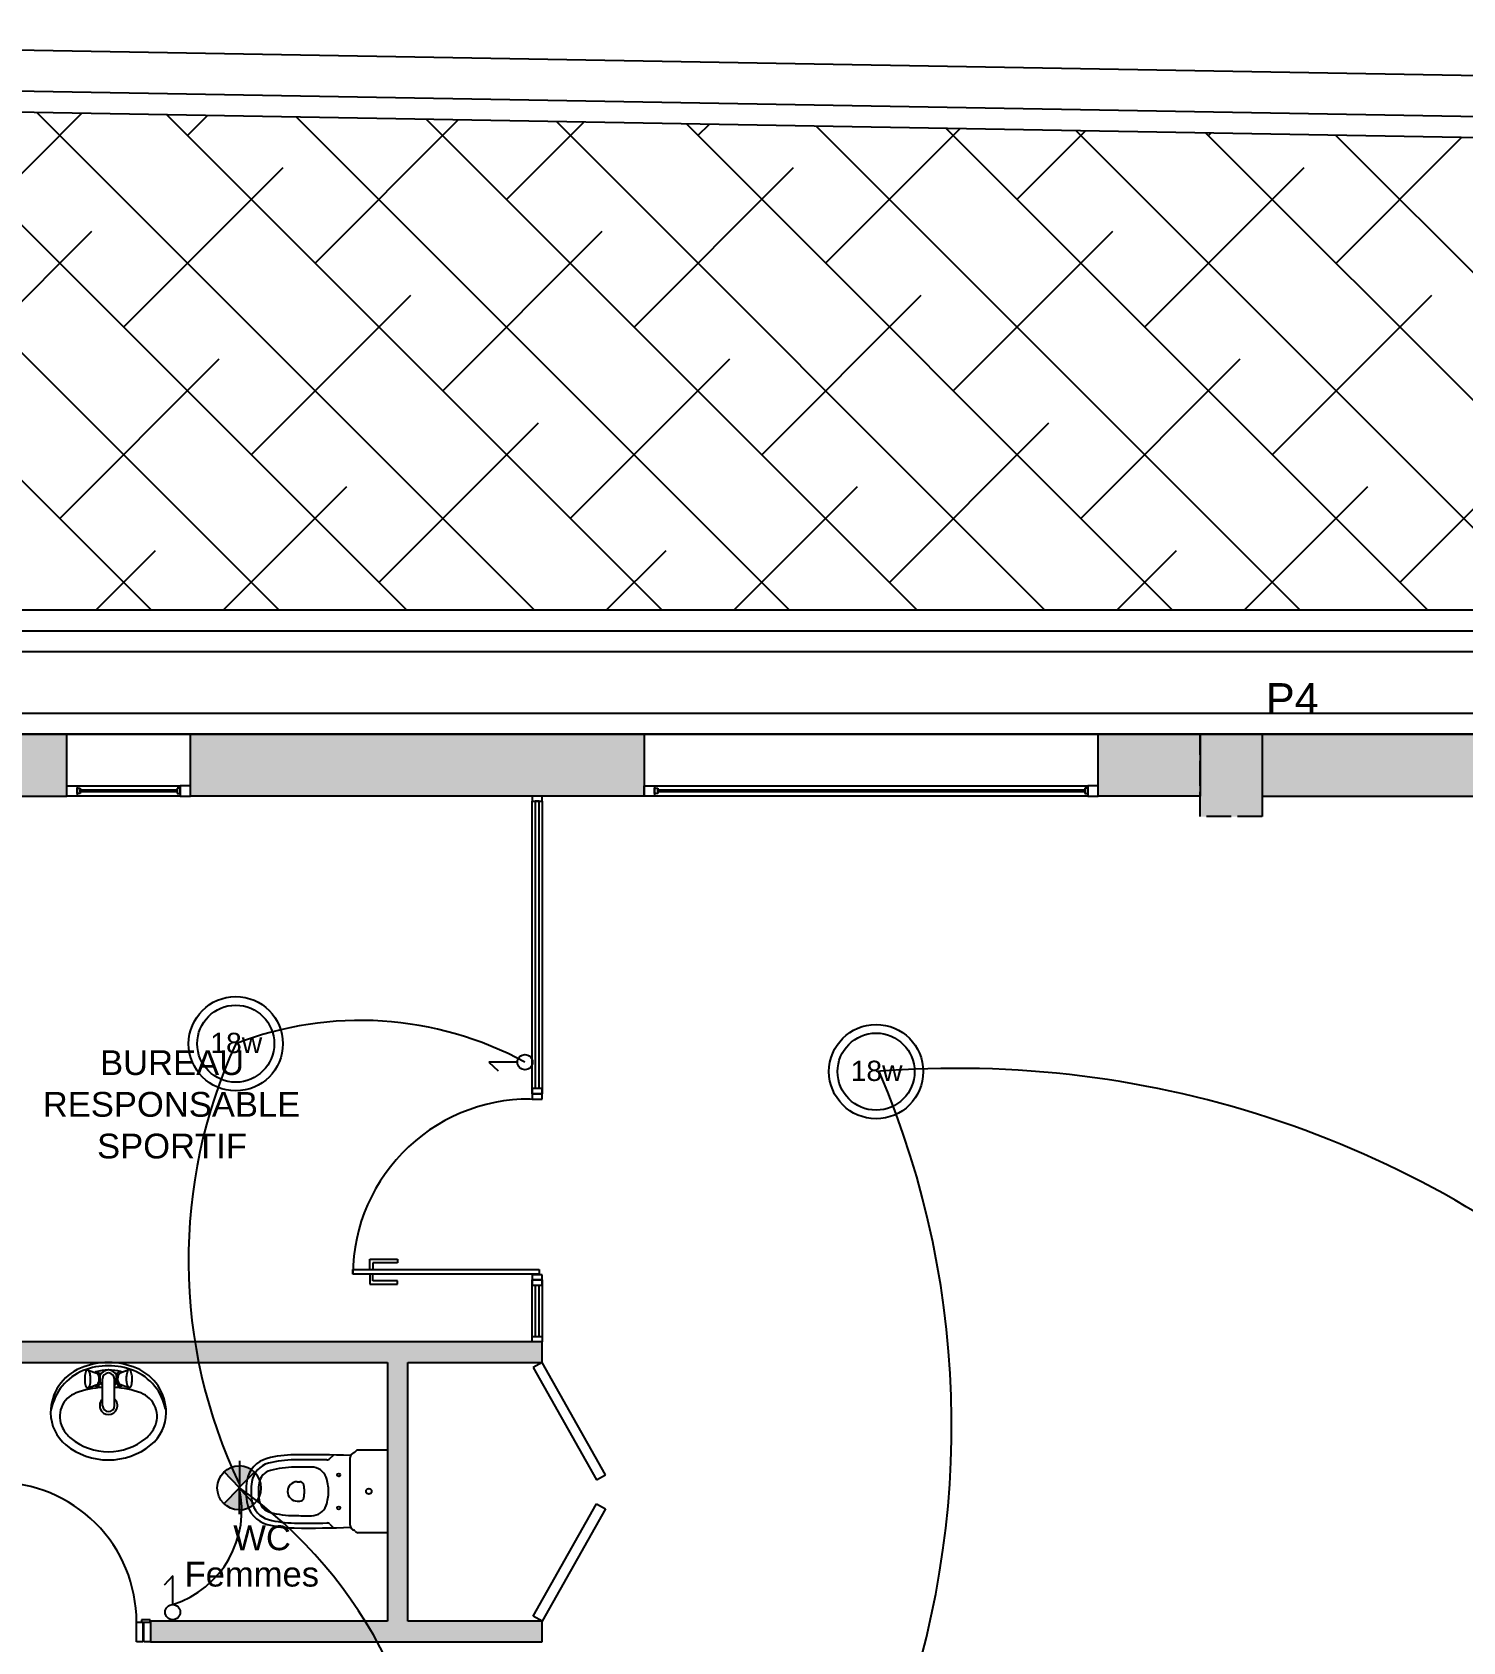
# Model space of a CAD drawing. Header units: millimetres. Extents: x 31778 to 54642, y 18502 to 28743.
# Drawn here: x 45502 to 46196, y 21233 to 22013 of the extents above; entities that cross this region are included whole.
import ezdxf

# ---------------------------------------------------------------- set-up
doc = ezdxf.new("R2010")
doc.units = ezdxf.units.MM
doc.linetypes.add('ACAD_ISO02W100', pattern=[15, 12, -3])
doc.linetypes.add('DASHED2', pattern=[0.375, 0.25, -0.125])
for name, color, linetype in [('CIRCUITS ECLAIRAGE', 1, 'Continuous'), ('ELEC', 7, 'Continuous'), ('ELECTRICITE', 6, 'Continuous'), ('MUR BAS', 7, 'Continuous'), ('Plan Archi', 8, 'Continuous'), ('SCHUNT-ECL', 20, 'Continuous')]:
    doc.layers.add(name, color=color, linetype=linetype)
doc.styles.add('ARIAL', font='arial.ttf')
doc.styles.get("Standard").update_dxf_attribs({"font": 'arial.ttf'})

# ---------------------------------------------------------------- blocks, each defined once
blk = doc.blocks.new('18w')
at = {"layer": 'MUR BAS', "color": 1}
for radius in [46.6, 38.1]:
    blk.add_circle((54837.7, -12071.2), radius, dxfattribs=at)
at = {"layer": 'MUR BAS', "color": 1, "insert": (54812.6, -12060.4), "char_height": 20, "attachment_point": 1}
blk.add_mtext_dynamic_manual_height_columns('18w', width=53.485, gutter_width=100, heights=[0], dxfattribs=at)
blk = doc.blocks.new('369')
at = {"layer": 'SCHUNT-ECL', "lineweight": 30}
h = blk.add_hatch(color=1, dxfattribs=at)
h.paths.add_polyline_path([(0.006, 0), (0.209, 0, 0.193149), (0.152, 0.142)])
h.paths.add_polyline_path([(-0.145, 0.142, 0.193149), (-0.202, 0), (0, 0)])
at = {"layer": 'ELEC', "color": 1}
blk.add_line((-0.249, 0), (0.249, 0), dxfattribs=at)
at = {"layer": 'ELEC', "color": 6}
for p, q in [((0, 0), (-0.145, 0.142)), ((0.006, 0), (0.152, 0.142))]:
    blk.add_line(p, q, dxfattribs=at)
at = {"layer": 'ELEC', "color": 1}
blk.add_arc((0.003, 0), 0.205, 0, 180, dxfattribs=at)
blk = doc.blocks.new('24')
at = {"layer": 'ELECTRICITE', "color": 3, "linetype": 'Continuous', "rotation": 90.48073587231417}
blk.add_blockref('369', (732.617, -935.947), dxfattribs=at)
at = {"layer": 'ELECTRICITE', "color": 3, "linetype": 'Continuous', "xscale": -1, "rotation": 270.480735872368}
blk.add_blockref('369', (732.617, -935.947), dxfattribs=at)
blk = doc.blocks.new('interrupteur simple allumage')
at = {"color": 3}
for p, q in [((0, -27473), (-13941, -42319)), ((0, -73626), (0, -27473))]:
    blk.add_line(p, q, dxfattribs=at)
blk.add_circle((0, -85871), 12245, dxfattribs=at)

msp = doc.modelspace()

# ---------------------------------------------------------------- hatches: boundary and pattern name
at = {"layer": 'Plan Archi'}
h = msp.add_hatch(color=256, dxfattribs=at)
h.dxf.hatch_style = 1
h.paths.add_polyline_path([(45466.371, 21673.184), (45466.371, 21643.185), (45519.193, 21643.185), (45519.193, 21673.184)])
h = msp.add_hatch(color=256, dxfattribs=at)
h.dxf.hatch_style = 1
h.paths.add_polyline_path([(45466.371, 21673.184), (45466.371, 21643.185), (45519.193, 21643.185), (45519.193, 21673.184)])
h = msp.add_hatch(color=256, dxfattribs=at)
h.dxf.hatch_style = 1
h.paths.add_polyline_path([(45579.193, 21643.185), (45579.193, 21673.185), (45799.193, 21673.185), (45799.193, 21643.185)])
h = msp.add_hatch(color=256, dxfattribs=at)
h.dxf.hatch_style = 1
h.paths.add_polyline_path([(46019.193, 21643.184), (46019.193, 21673.184), (46068.746, 21673.184), (46068.746, 21643.184)])
at = {"layer": 'Plan Archi', "linetype": 'ACAD_ISO02W100'}
msp.add_hatch(color=256, dxfattribs=at).paths.add_polyline_path([(46068.746, 21673.185), (46098.746, 21673.185), (46098.746, 21633.185), (46068.746, 21633.185)])
h = msp.add_hatch(color=256, dxfattribs=at)
h.dxf.hatch_style = 1
h.paths.add_polyline_path([(46068.746, 21673.185), (46098.746, 21673.185), (46098.746, 21633.185), (46068.746, 21633.185)])
at = {"layer": 'Plan Archi'}
h = msp.add_hatch(color=256, dxfattribs=at)
h.dxf.hatch_style = 1
h.paths.add_polyline_path([(46098.746, 21673.184), (46098.746, 21643.185), (46831.244, 21643.185), (46831.244, 21673.184)])
h = msp.add_hatch(color=256, dxfattribs=at)
h.dxf.hatch_style = 1
h.paths.add_polyline_path([(45559.737, 21233.3), (45749.64, 21233.3), (45749.64, 21243.3), (45684.64, 21243.3), (45684.64, 21368.662), (45749.64, 21368.662), (45749.64, 21378.662), (45466.371, 21378.662), (45466.371, 21368.662), (45674.64, 21368.662), (45674.64, 21243.3), (45559.737, 21243.3)])

# ---------------------------------------------------------------- linework, layer by layer
at = {"layer": 'CIRCUITS ECLAIRAGE', "color": 6}
for centre, radius, start, end in [((45661.543, 21366.914), 167.518, 61.54722, 111.135426), ((45829.309, 21418.32), 251.104, 155.321049, 205.58306), ((45950.978, 21023.749), 487.469, 47.833355, 94.637112), ((45512.14, 21338.115), 436.069, 337.807285, 23.176705), ((45556.02, 21297.147), 48.042, 287.635789, 13.120194), ((45472.98, 21124.501), 224.825, 301.42895, 54.727923)]:
    msp.add_arc(centre, radius, start, end, dxfattribs=at)
at = {"layer": 'Plan Archi', "color": 0}
for p, q in [((45005.654, 22013.35), (47521.244, 21969.163)), ((47501.491, 21949.507), (44986.09, 21993.691))]:
    msp.add_line(p, q, dxfattribs=at)
at = {"layer": 'Plan Archi'}
for p, q in [((44976.309, 21983.861), (47491.615, 21939.679)), ((45315.591, 21977.901), (45560.309, 21733.183)), ((45378.569, 21976.795), (45622.181, 21733.183)), ((45441.547, 21975.689), (45684.053, 21733.183)), ((45484.898, 21932.338), (45526.753, 21974.192)), ((45504.525, 21974.583), (45745.924, 21733.183)), ((45567.503, 21973.476), (45807.796, 21733.183)), ((45577.706, 21963.274), (45587.557, 21973.124)), ((45630.481, 21972.37), (45869.668, 21733.184)), ((45639.578, 21901.402), (45709.164, 21970.988)), ((45693.459, 21971.264), (45931.54, 21733.184)), ((45732.386, 21932.338), (45769.968, 21969.92)), ((45756.437, 21970.158), (45993.411, 21733.184)), ((45819.415, 21969.052), (46055.283, 21733.184)), ((45825.193, 21963.274), (45830.772, 21968.852)), ((45882.394, 21967.945), (46117.155, 21733.184)), ((45887.065, 21901.402), (45952.38, 21966.716)), ((45945.372, 21966.839), (46179.027, 21733.184)), ((45979.873, 21932.338), (46013.183, 21965.648)), ((46008.35, 21965.733), (46240.899, 21733.184)), ((46071.328, 21964.627), (46302.77, 21733.184)), ((46072.681, 21963.274), (46073.987, 21964.58)), ((46134.306, 21963.52), (46364.642, 21733.184)), ((46134.553, 21901.402), (46195.595, 21962.444)), ((45546.77, 21870.466), (45624.11, 21947.806)), ((45794.258, 21870.466), (45871.597, 21947.806)), ((46041.745, 21870.466), (46119.085, 21947.806)), ((45453.962, 21839.53), (45531.302, 21916.87)), ((45701.45, 21839.53), (45778.79, 21916.87)), ((45948.937, 21839.53), (46026.277, 21916.87)), ((45608.642, 21808.594), (45685.982, 21885.934)), ((45856.129, 21808.594), (45933.469, 21885.934)), ((46103.617, 21808.594), (46180.957, 21885.934)), ((45515.834, 21777.658), (45593.174, 21854.998)), ((45763.322, 21777.658), (45840.661, 21854.998)), ((46010.809, 21777.658), (46088.149, 21854.998)), ((45670.514, 21746.722), (45747.854, 21824.062)), ((45918.001, 21746.722), (45995.341, 21824.062)), ((46165.489, 21746.722), (46242.828, 21824.062)), ((45595.103, 21733.183), (45655.046, 21793.126)), ((45842.591, 21733.183), (45902.533, 21793.126)), ((46090.078, 21733.184), (46150.021, 21793.126)), ((45533.231, 21733.183), (45562.238, 21762.19)), ((45780.719, 21733.183), (45809.725, 21762.19)), ((46028.207, 21733.184), (46057.213, 21762.19)), ((47307.264, 21733.185), (44841.368, 21733.182)), ((44841.368, 21723.182), (47297.264, 21723.185)), ((44851.368, 21713.182), (47287.264, 21713.185)), ((47257.264, 21683.185), (44851.368, 21683.182)), ((47247.264, 21673.185), (44841.368, 21673.182)), ((45519.193, 21673.184), (45466.371, 21673.184)), ((45579.193, 21673.185), (45519.193, 21673.185)), ((45519.193, 21643.185), (45519.193, 21673.184)), ((45579.193, 21643.185), (45579.193, 21673.185)), ((45579.193, 21673.185), (45799.193, 21673.185)), ((45799.193, 21673.185), (45799.193, 21643.185)), ((46019.193, 21673.185), (45799.193, 21673.185)), ((46019.193, 21643.184), (46019.193, 21673.184)), ((46019.193, 21673.184), (46068.746, 21673.184)), ((46068.746, 21673.184), (46068.746, 21643.184)), ((46098.746, 21673.184), (46098.746, 21643.185)), ((46831.244, 21673.184), (46098.746, 21673.184)), ((45519.193, 21648.185), (45524.193, 21648.185)), ((45519.193, 21643.185), (45519.193, 21648.185)), ((45524.193, 21648.185), (45574.193, 21648.185)), ((45524.193, 21648.185), (45524.193, 21643.185)), ((45524.193, 21646.935), (45525.693, 21646.935)), ((45524.193, 21644.435), (45524.193, 21646.935)), ((45525.693, 21646.935), (45525.693, 21644.435)), ((45574.193, 21646.935), (45572.693, 21646.935)), ((45572.693, 21646.935), (45572.693, 21644.435)), ((45579.193, 21648.185), (45574.193, 21648.185)), ((45574.193, 21648.185), (45574.193, 21643.185)), ((45574.193, 21644.435), (45574.193, 21646.935)), ((45579.193, 21643.185), (45579.193, 21648.185)), ((45799.193, 21648.185), (45804.193, 21648.185)), ((45799.193, 21643.185), (45799.193, 21648.185)), ((45804.193, 21648.185), (46014.193, 21648.185)), ((45804.193, 21648.185), (45804.193, 21643.185)), ((45804.193, 21646.935), (45805.693, 21646.935)), ((45804.193, 21644.435), (45804.193, 21646.935)), ((45805.693, 21646.935), (45805.693, 21644.435)), ((46014.193, 21646.935), (46012.693, 21646.935)), ((46012.693, 21646.935), (46012.693, 21644.435)), ((46019.193, 21648.185), (46014.193, 21648.185)), ((46014.193, 21648.185), (46014.193, 21643.185)), ((46014.193, 21644.435), (46014.193, 21646.935)), ((46019.193, 21643.185), (46019.193, 21648.185)), ((45466.371, 21643.185), (45519.193, 21643.185)), ((45524.193, 21643.185), (45519.193, 21643.185)), ((45525.693, 21644.435), (45524.193, 21644.435)), ((45574.193, 21643.185), (45524.193, 21643.185)), ((45525.693, 21645.185), (45525.693, 21646.185)), ((45525.693, 21646.185), (45572.693, 21646.185)), ((45572.693, 21645.185), (45525.693, 21645.185)), ((45572.693, 21646.185), (45572.693, 21645.185)), ((45572.693, 21644.435), (45574.193, 21644.435)), ((45574.193, 21643.185), (45579.193, 21643.185)), ((45799.193, 21643.185), (45579.193, 21643.185)), ((45749.64, 21643.185), (45744.88, 21643.185)), ((45744.88, 21643.185), (45744.88, 21640.659)), ((45744.88, 21498.836), (45744.88, 21640.659)), ((45744.88, 21640.659), (45749.64, 21640.659)), ((45748.152, 21640.659), (45746.367, 21640.659)), ((45746.367, 21640.659), (45746.367, 21501.363)), ((45748.152, 21501.363), (45748.152, 21640.659)), ((45749.64, 21640.659), (45749.64, 21643.185)), ((45749.64, 21640.659), (45749.64, 21498.836)), ((45804.193, 21643.185), (45799.193, 21643.185)), ((45805.693, 21644.435), (45804.193, 21644.435)), ((46014.193, 21643.185), (45804.193, 21643.185)), ((45805.693, 21645.185), (45805.693, 21646.185)), ((45805.693, 21646.185), (46012.693, 21646.185)), ((46012.693, 21645.185), (45805.693, 21645.185)), ((46012.693, 21646.185), (46012.693, 21645.185)), ((46012.693, 21644.435), (46014.193, 21644.435)), ((46014.193, 21643.185), (46019.193, 21643.185)), ((46068.746, 21643.184), (46019.193, 21643.184)), ((46098.746, 21643.185), (46831.244, 21643.185)), ((45749.64, 21501.363), (45744.88, 21501.363)), ((45744.88, 21501.363), (45744.88, 21498.836)), ((45744.88, 21498.836), (45749.64, 21498.836)), ((45749.64, 21498.836), (45744.88, 21498.836)), ((45744.88, 21498.836), (45744.88, 21496.31)), ((45749.64, 21498.836), (45749.64, 21501.363)), ((45749.64, 21496.31), (45749.64, 21498.836)), ((45744.88, 21496.31), (45749.64, 21496.31)), ((45657.831, 21413.774), (45748.287, 21413.774)), ((45657.831, 21411.485), (45657.831, 21413.774)), ((45657.831, 21413.774), (45657.831, 21411.485)), ((45666.188, 21418.699), (45679.542, 21418.699)), ((45666.188, 21413.976), (45666.188, 21418.699)), ((45679.542, 21416.991), (45667.594, 21416.991)), ((45667.594, 21416.991), (45667.594, 21413.875)), ((45679.542, 21418.699), (45679.542, 21416.991)), ((45748.287, 21413.774), (45748.287, 21411.485)), ((45748.287, 21411.485), (45657.831, 21411.485)), ((45666.188, 21411.284), (45666.188, 21406.56)), ((45666.188, 21406.56), (45679.542, 21406.56)), ((45667.594, 21408.269), (45667.594, 21411.384)), ((45679.542, 21408.269), (45667.594, 21408.269)), ((45679.542, 21406.56), (45679.542, 21408.269)), ((45749.64, 21411.188), (45744.88, 21411.188)), ((45744.88, 21411.188), (45744.88, 21408.662)), ((45744.88, 21378.662), (45744.88, 21408.662)), ((45744.88, 21408.662), (45749.64, 21408.662)), ((45749.64, 21408.662), (45744.88, 21408.662)), ((45744.88, 21408.662), (45744.88, 21406.135)), ((45744.88, 21406.135), (45749.64, 21406.135)), ((45746.367, 21406.135), (45746.367, 21381.188)), ((45748.152, 21381.188), (45748.152, 21406.135)), ((45749.64, 21408.662), (45749.64, 21411.188)), ((45749.64, 21408.662), (45749.64, 21378.662)), ((45749.64, 21406.135), (45749.64, 21408.662)), ((45744.88, 21378.662), (45744.88, 21381.188)), ((45744.88, 21381.188), (45749.64, 21381.188)), ((45746.367, 21381.188), (45748.152, 21381.188)), ((45749.64, 21381.188), (45749.64, 21378.662)), ((45749.64, 21378.662), (45466.371, 21378.662)), ((45749.64, 21378.662), (45744.88, 21378.662)), ((45749.64, 21368.662), (45749.64, 21378.662)), ((45466.371, 21368.662), (45674.64, 21368.662)), ((45674.64, 21368.662), (45674.64, 21243.3)), ((45684.64, 21243.3), (45684.64, 21368.662)), ((45684.64, 21368.662), (45749.64, 21368.662)), ((45749.64, 21368.662), (45745.285, 21366.204)), ((45745.285, 21366.204), (45775.991, 21311.795)), ((45780.345, 21314.252), (45749.64, 21368.662)), ((45646.74, 21322.073), (45648.493, 21323.826)), ((45656.64, 21289.786), (45656.64, 21322.586)), ((45674.64, 21326.186), (45660.54, 21326.186)), ((45674.64, 21326.186), (45674.64, 21286.186)), ((45775.991, 21311.795), (45780.345, 21314.252)), ((45630.94, 21310.886), (45632.21, 21310.886)), ((45630.94, 21301.486), (45632.21, 21301.486)), ((45745.285, 21245.757), (45775.991, 21300.167)), ((45780.345, 21297.709), (45749.64, 21243.3)), ((45775.991, 21300.167), (45780.345, 21297.709)), ((45646.74, 21290.299), (45648.493, 21288.546)), ((45674.64, 21286.186), (45660.54, 21286.186)), ((45553.026, 21233.3), (45553.026, 21242.836)), ((45553.026, 21242.836), (45556.158, 21242.836)), ((45559.588, 21244.028), (45555.412, 21244.028)), ((45555.412, 21244.028), (45555.412, 21242.836)), ((45555.412, 21242.836), (45559.588, 21242.836)), ((45556.158, 21242.836), (45556.158, 21233.3)), ((45556.606, 21233.3), (45556.606, 21242.836)), ((45556.606, 21242.836), (45559.737, 21242.836)), ((45559.588, 21242.836), (45559.588, 21244.028)), ((45674.64, 21243.3), (45559.737, 21243.3)), ((45559.737, 21243.3), (45559.737, 21233.3)), ((45559.737, 21242.836), (45559.737, 21233.3)), ((45749.64, 21243.3), (45684.64, 21243.3)), ((45749.64, 21243.3), (45745.285, 21245.757)), ((45749.64, 21233.3), (45749.64, 21243.3)), ((45556.158, 21233.3), (45553.026, 21233.3)), ((45559.737, 21233.3), (45556.606, 21233.3)), ((45559.737, 21233.3), (45749.64, 21233.3))]:
    msp.add_line(p, q, dxfattribs=at)
at = {"layer": 'Plan Archi', "linetype": 'DASHED2'}
msp.add_line((44831.368, 21673.182), (47247.264, 21673.185), dxfattribs=at)
at = {"layer": 'Plan Archi', "linetype": 'ACAD_ISO02W100'}
for p, q in [((46068.746, 21673.185), (46098.746, 21673.185)), ((46068.746, 21633.185), (46068.746, 21673.185)), ((46098.746, 21673.185), (46098.746, 21633.185)), ((46098.746, 21633.185), (46068.746, 21633.185))]:
    msp.add_line(p, q, dxfattribs=at)
at = {"layer": 'Plan Archi', "linetype": 'Continuous'}
for p, q in [((45529.519, 21364.951), (45533.869, 21363.424)), ((45529.571, 21356.338), (45533.902, 21357.918)), ((45535.473, 21358.914), (45535.452, 21362.445)), ((45536.603, 21347.727), (45536.524, 21360.687)), ((45542.364, 21347.762), (45542.286, 21360.722)), ((45543.359, 21358.962), (45543.337, 21362.492)), ((45549.292, 21356.457), (45544.935, 21357.988)), ((45549.24, 21365.071), (45545.074, 21363.551))]:
    msp.add_line(p, q, dxfattribs=at)
at = {"layer": 'Plan Archi'}
for centre, radius in [((45651.04, 21314.186), 0.75), ((45665.64, 21306.186), 1.35), ((45665.64, 21306.186), 1.35), ((45651.04, 21298.186), 0.75)]:
    msp.add_circle(centre, radius, dxfattribs=at)
for centre, radius, start, end in [((45743.529, 21410.619), 85.702, 86.81694, 179.420734), ((45534.906, 21344.258), 23.5, 112.714411, 180), ((45539.406, 21333.508), 35.154, 90, 112.714412), ((45539.406, 21333.508), 33.554, 90, 111.253254), ((45539.406, 21333.508), 35.154, 67.285588, 90), ((45539.406, 21333.508), 33.554, 68.746746, 90), ((45543.906, 21344.258), 23.5, 0, 67.285589), ((45536.981, 21340.893), 25.795, 112.17926, 169.003254), ((45531.035, 21360.654), 3.963, 316.345314, 44.347212), ((45547.67, 21360.703), 4.685, 132.344342, 224.789726), ((45547.67, 21360.703), 3.854, 132.344342, 224.789726), ((45541.831, 21340.893), 25.795, 10.996746, 67.82074), ((45527.978, 21342.506), 12.15, 110.358461, 207.068993), ((45539.406, 21311.708), 45, 93.640309, 110.358463), ((45539.406, 21311.708), 45, 69.641537, 86.299082), ((45550.834, 21342.506), 12.15, 332.931007, 69.641539), ((45531.406, 21344.258), 20, 180, 230.917093), ((45547.406, 21344.258), 20, 309.082907, 0), ((45531.406, 21344.258), 16, 207.068996, 230.917093), ((45547.406, 21344.258), 16, 309.082907, 332.931004), ((45539.406, 21354.108), 32.689, 230.917093, 270), ((45539.406, 21354.108), 28.689, 230.917093, 270), ((45539.406, 21354.108), 28.689, 270, 309.082907), ((45539.406, 21354.108), 32.689, 270, 309.082907), ((45619.771, 21309.19), 13.4, 104.539482, 171.183817), ((45619.771, 21309.19), 11, 104.539482, 171.183817), ((45630.215, 21268.922), 55, 90.709456, 104.539494), ((45630.215, 21268.922), 52.6, 90.709456, 104.539494), ((45636.344, 20773.96), 550, 87.863833, 90.709456), ((45636.344, 20773.96), 547.6, 89.063631, 90.709456), ((45645.325, 21323.487), 2, 269.063631, 315), ((45659.14, 21322.586), 2.5, 106.21522, 180.000005), ((45658.162, 21325.947), 1, 286.21522, 325.062764), ((45660.54, 21324.286), 1.9, 90, 145.062764), ((45639.14, 21306.186), 33, 171.183816, 180), ((45619.771, 21309.19), 7.4, 104.539482, 171.183817), ((45630.215, 21268.922), 49, 90.709456, 104.539494), ((45636.344, 20773.96), 544, 89.835203, 90.709456), ((45637.887, 21310.458), 7.5, 19.983988, 89.835203), ((45626.14, 21306.186), 20, 0, 19.983988), ((45485.316, 21242.87), 67.71, 359.970705, 90.070737), ((45639.14, 21306.186), 33, 180, 188.816184), ((45639.14, 21306.186), 30.6, 171.183816, 180), ((45639.14, 21306.186), 30.6, 180, 188.816184), ((45639.14, 21306.186), 27, 171.183816, 180), ((45639.14, 21306.186), 27, 180, 188.816184), ((45630.94, 21306.186), 4.7, 89.999997, 180), ((45630.94, 21306.186), 4.7, 180, 270.000003), ((45632.21, 21308.886), 2, 9.715149, 90), ((45616.44, 21306.186), 18, 0, 9.715149), ((45616.44, 21306.186), 18, 350.284851, 0), ((45626.14, 21306.186), 20, 340.016012, 0), ((45619.771, 21303.182), 13.4, 188.816183, 255.460518), ((45619.771, 21303.182), 11, 188.816183, 255.460518), ((45619.771, 21303.182), 7.4, 188.816183, 255.460518), ((45630.215, 21343.45), 49, 255.460506, 269.290544), ((45632.21, 21303.486), 2, 270, 350.284851), ((45637.887, 21301.914), 7.5, 270.164797, 340.016012), ((45630.215, 21343.45), 55, 255.460506, 269.290544), ((45630.215, 21343.45), 52.6, 255.460506, 269.290544), ((45636.344, 21838.412), 550, 269.290544, 272.136167), ((45636.344, 21838.412), 547.6, 269.290544, 270.936369), ((45636.344, 21838.412), 544, 269.290544, 270.164797), ((45645.325, 21288.885), 2, 45, 90.936369), ((45659.14, 21289.786), 2.5, 179.999995, 253.78478), ((45658.162, 21286.425), 1, 34.937236, 73.78478), ((45660.54, 21288.086), 1.9, 214.937236, 270)]:
    msp.add_arc(centre, radius, start, end, dxfattribs=at)
at = {"layer": 'Plan Archi', "linetype": 'Continuous'}
for centre, radius, start, end in [((45540.546, 21360.772), 12.655, 172.461456, 180.422862), ((45540.512, 21360.649), 12.621, 180.258839, 188.241895), ((45535.064, 21361.495), 7.126, 161.914912, 172.443589), ((45535.055, 21359.856), 7.106, 188.217258, 198.784947), ((45531.494, 21362.657), 3.371, 141.507067, 161.852048), ((45529.302, 21364.404), 0.568, 90.321682, 141.724476), ((45529.367, 21364.521), 0.456, 39.254014, 98.584271), ((45527, 21362.596), 3.507, 18.693696, 39.14804), ((45523.576, 21361.426), 7.126, 8.248937, 18.777614), ((45523.604, 21359.786), 7.106, 341.907579, 352.475268), ((45517.578, 21360.579), 13.182, 0.508269, 8.151308), ((45517.616, 21360.565), 13.144, 352.530172, 0.195302), ((45533.637, 21362.73), 1.437, 92.043308, 129.971633), ((45539.925, 21340.646), 24.404, 91.327191, 105.661275), ((45533.692, 21362.881), 1.29, 50.609611, 94.720113), ((45532.818, 21361.788), 2.689, 26.661899, 51.003406), ((45532.814, 21359.554), 2.71, 309.813368, 333.983097), ((45567.572, 21370.911), 33.217, 193.750921, 194.7696), ((45539.404, 21360.708), 4.317, 90.333263, 156.294696), ((45567.572, 21370.911), 34.266, 200.489976, 201.214904), ((45539.375, 21360.679), 4.281, 204.305795, 228.73667), ((45539.406, 21360.702), 2.882, 90.368815, 180.299428), ((45539.406, 21360.708), 4.317, 24.39783, 90.359263), ((45539.404, 21360.702), 2.882, 0.393098, 90.323711), ((45539.128, 21340.641), 24.404, 75.031251, 89.365335), ((45539.436, 21360.679), 4.281, 311.955856, 336.386731), ((45567.572, 21370.911), 25.655, 198.139551, 199.160534), ((45545.978, 21361.868), 2.689, 129.68912, 154.030627), ((45545.092, 21362.95), 1.29, 85.972413, 130.082915), ((45545.148, 21362.8), 1.437, 50.720893, 88.649218), ((45567.572, 21370.911), 22.623, 198.021562, 198.034156), ((45561.232, 21360.843), 13.182, 172.541218, 180.184257), ((45561.194, 21360.828), 13.144, 180.497224, 188.162354), ((45555.225, 21361.617), 7.126, 161.914912, 172.443589), ((45555.216, 21359.977), 7.106, 188.217258, 198.784947), ((45551.787, 21362.745), 3.507, 141.544486, 161.99883), ((45549.397, 21364.643), 0.456, 82.108256, 141.438512), ((45549.463, 21364.526), 0.568, 38.96805, 90.370844), ((45547.292, 21362.753), 3.371, 18.840478, 39.185459), ((45543.736, 21361.548), 7.126, 8.248937, 18.777614), ((45543.765, 21359.908), 7.106, 341.907579, 352.475268), ((45538.264, 21360.758), 12.655, 0.269664, 8.23107), ((45538.299, 21360.636), 12.621, 352.450631, 0.433687), ((45531.519, 21358.656), 3.371, 198.840478, 219.185459), ((45529.347, 21356.883), 0.568, 218.96805, 270.370844), ((45529.414, 21356.766), 0.456, 262.108256, 321.438512), ((45526.991, 21358.681), 3.544, 321.651065, 341.892251), ((45574.613, 21373.462), 46.643, 201.062441, 201.070353), ((45533.453, 21358.982), 1.783, 230.645788, 268.864508), ((45539.703, 21380.694), 24.32, 255.024163, 262.550053), ((45533.723, 21358.451), 1.282, 265.762945, 310.154737), ((45539.485, 21347.745), 4.321, 132.178721, 270.333768), ((45539.483, 21347.745), 4.321, 270.358758, 48.513805), ((45538.833, 21381.006), 24.645, 278.113324, 285.631998), ((45545.179, 21358.669), 1.426, 271.828018, 310.046738), ((45551.843, 21358.831), 3.544, 198.800275, 219.041461), ((45549.444, 21356.887), 0.456, 219.254014, 278.584271), ((45549.509, 21357.005), 0.568, 270.321682, 321.724476), ((45547.316, 21358.752), 3.371, 321.507067, 341.852048), ((45539.485, 21347.747), 2.882, 180.393098, 270.323711), ((45539.482, 21347.747), 2.882, 270.368815, 0.299428)]:
    msp.add_arc(centre, radius, start, end, dxfattribs=at)

# ---------------------------------------------------------------- block references
at = {"layer": 'CIRCUITS ECLAIRAGE'}
for name, p, xscale, yscale, zscale in [('18w', (18730.662, 27438.038), 0.4899999999999999, 0.4899999999999999, 0.4899999999999999), ('18w', (19041.09, 27424.497), 0.4899999999999999, 0.4899999999999999, 0.4899999999999999), ('interrupteur simple allumage', (45570.575, 21273.451), 0.0003, 0.0003, 0.0003)]:
    msp.add_blockref(name, p, dxfattribs=dict(at, xscale=xscale, yscale=yscale, zscale=zscale))
at = {"layer": 'CIRCUITS ECLAIRAGE', "xscale": 0.0003, "yscale": 0.0003, "zscale": 0.0003, "rotation": 89.99999999999999}
msp.add_blockref('interrupteur simple allumage', (45715.593, 21514.198), dxfattribs=at)
at = {"layer": 'CIRCUITS ECLAIRAGE', "lineweight": 0, "xscale": -51.96164556095772, "yscale": 51.96164556095201, "zscale": 51.96164556095349, "rotation": 180}
msp.add_blockref('24', (7534.844, -27325.293), dxfattribs=at)

# ---------------------------------------------------------------- texts
at = {"layer": 'Plan Archi', "linetype": 'ByBlock', "style": 'ARIAL'}
msp.add_text('P4', height=15, dxfattribs=at).set_placement((46100.518, 21682.888))
at = {"layer": 'Plan Archi', "linetype": 'ByBlock'}
for s, p in [('BUREAU', (45535.347, 21507.981)), ('RESPONSABLE', (45507.586, 21487.768)), ('SPORTIF', (45533.903, 21467.555))]:
    msp.add_text(s, height=12, rotation=360, dxfattribs=at).set_placement(p)
at = {"layer": 'Plan Archi'}
for s, p in [('WC', (45599.947, 21277.692)), ('Femmes', (45576.326, 21260.078))]:
    msp.add_text(s, height=12, dxfattribs=at).set_placement(p)

doc.saveas('drawing.dxf')
